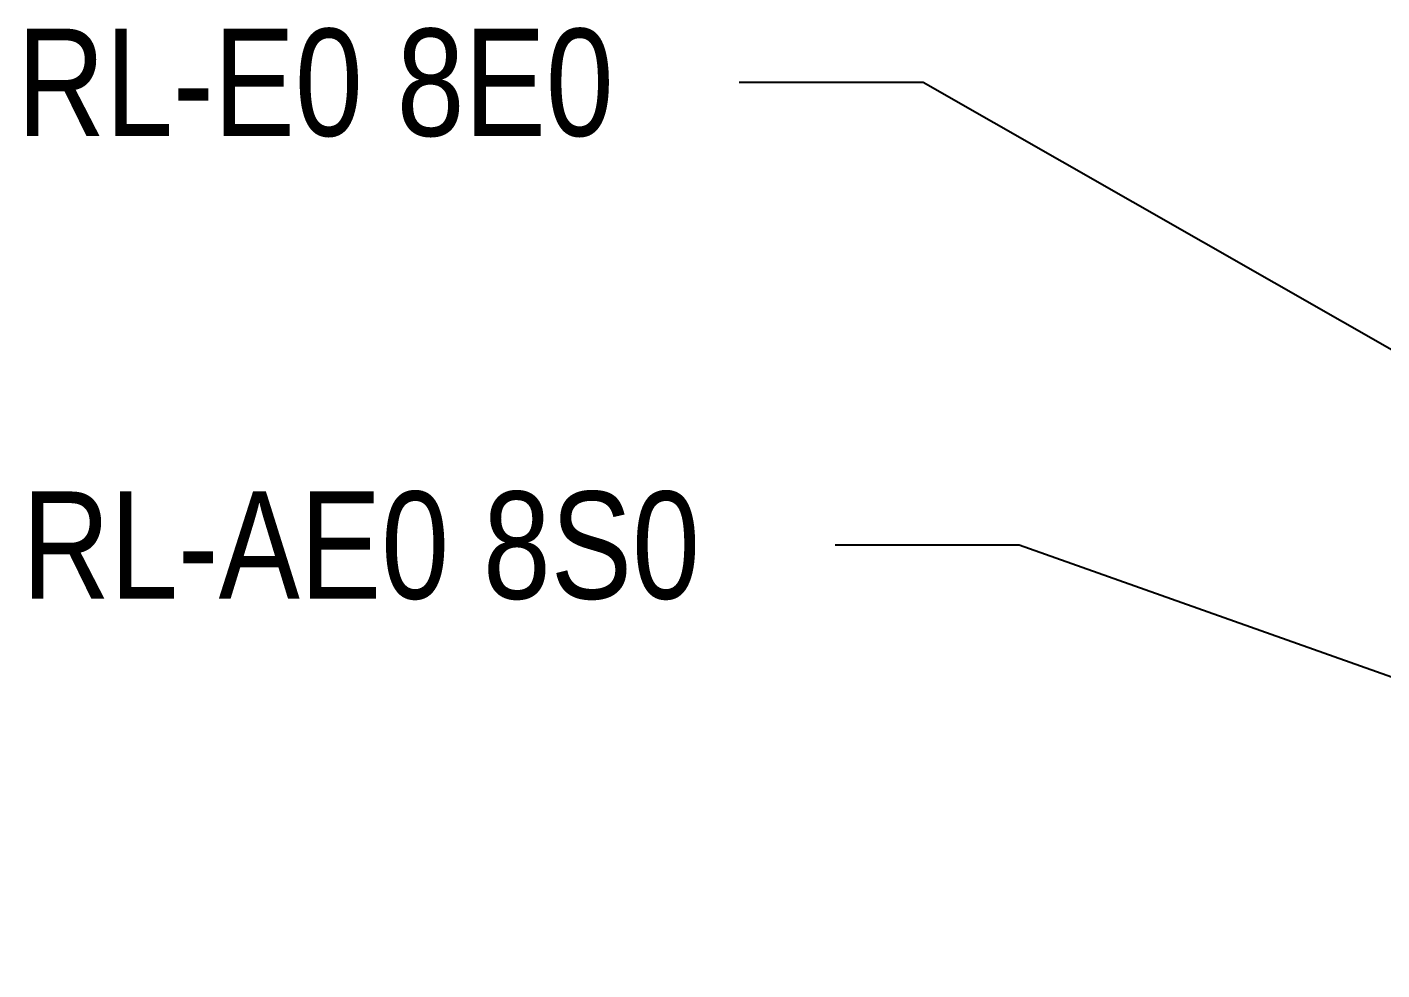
# Model space of a CAD drawing. Header units: millimetres. Extents: x 0 to 594, y 0 to 420.
# Drawn here: x 413.92 to 458.12, y 268.46 to 299.21 of the extents above; entities that cross this region are included whole.
import ezdxf

# ---------------------------------------------------------------- set-up
doc = ezdxf.new("R2010")
doc.units = ezdxf.units.MM
doc.header["$LTSCALE"] = 32.67
doc.layers.add('NOTE', color=7, linetype='CONTINUOUS')
doc.styles.get("Standard").update_dxf_attribs({"font": 'txt', "width": 0.85})
doc.styles.add('TEXTSTYLE_2', font='txt', dxfattribs={"width": 0.85})
doc.dimstyles.get("Standard").update_dxf_attribs({"dimtxt": 3.5, "dimasz": 3.5, "dimexe": 1.5, "dimexo": 1, "dimtad": 1, "dimtxsty": 'STANDARD', "dimcen": 0.09, "dimadec": 0, "dimazin": 0, "dimtol": 1, "dimtp": 0.01, "dimtm": 0.01, "dimtfac": 1, "dimtofl": 0, "dimtmove": 0, "dimatfit": 3, "dimfxl": 1, "dimtolj": 1, "dimarcsym": 0})

msp = doc.modelspace()

# ---------------------------------------------------------------- texts
at = {"layer": 'NOTE', "color": 2, "linetype": 'CONTINUOUS', "char_height": 3.5, "attachment_point": 1, "line_spacing_factor": 0.9, "style": 'TEXTSTYLE_2'}
for s, insert, width in [('RL-E0 8E0\\P ', (413.596, 299.16), 35.32812), ('RL-AE0 8S0\\P ', (413.757, 284.066), 39.79062)]:
    msp.add_mtext(s, dxfattribs=dict(at, insert=insert, width=width))

# ---------------------------------------------------------------- leaders
at = {"layer": 'NOTE', "color": 2, "linetype": 'CONTINUOUS'}
for points in [[(481.201, 275.671), (443.148, 297.41), (437.148, 297.41)], [(480.381, 270.212), (446.284, 282.316), (440.284, 282.316)]]:
    msp.add_leader(points, dimstyle='STANDARD', override={"dimtad": 0, "dimldrblk": 'DOT'}, dxfattribs=at)

doc.saveas('drawing.dxf')
